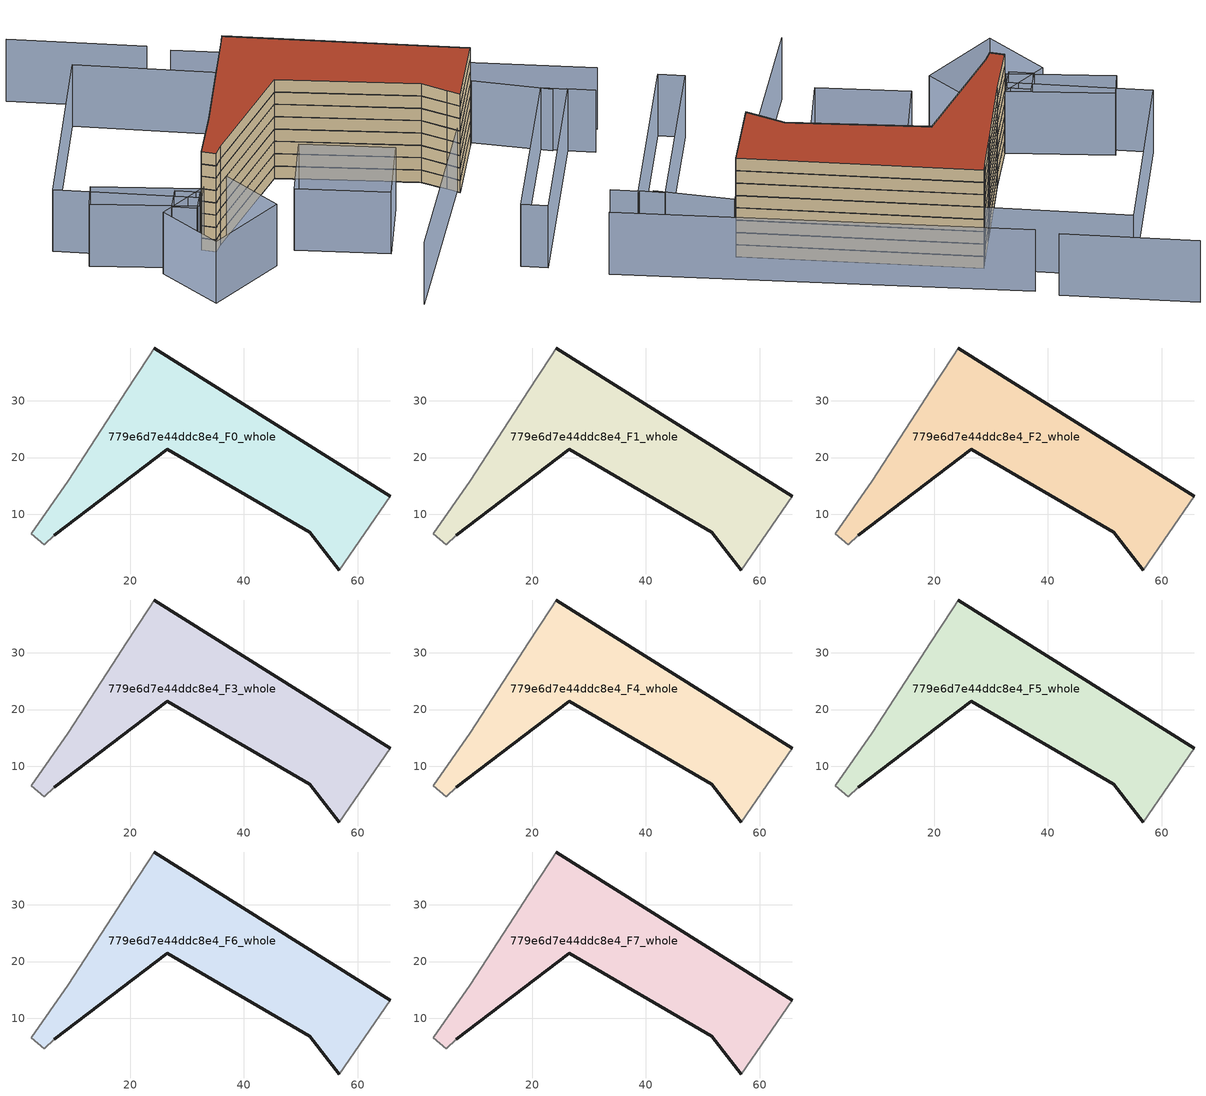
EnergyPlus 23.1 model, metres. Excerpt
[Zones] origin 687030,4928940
779e6d7e44ddc8e4_F0_whole
 floor ground (EU_floor_Construction): 56.74,0.21 65.78,13.19 24.18,39.28 23.21,37.78 19.21,31.59 17.8,29.4 9.12,15.9 2.55,6.59 4.89,4.62 6.64,6.31 26.49,21.42 51.56,6.82 54.94,2.51 z0
 wall outside (EU_wall_Construction): 24.18,39.28 65.78,13.19 / 56.74,0.21 54.94,2.51 51.56,6.82 26.49,21.42 6.64,6.31 z0:3
 wall adiabatic (EU_wall_Construction): 65.78,13.19 56.74,0.21 / 6.64,6.31 4.89,4.62 2.55,6.59 9.12,15.9 17.8,29.4 19.21,31.59 23.21,37.78 24.18,39.28 z0:3
779e6d7e44ddc8e4_F1_whole
 floor to 779e6d7e44ddc8e4_F0_whole (EU_floor_Construction): 56.74,0.21 65.78,13.19 24.18,39.28 23.21,37.78 19.21,31.59 17.8,29.4 9.12,15.9 2.55,6.59 4.89,4.62 6.64,6.31 26.49,21.42 51.56,6.82 54.94,2.51 z3
 wall outside (EU_wall_Construction): 24.18,39.28 65.78,13.19 / 56.74,0.21 54.94,2.51 51.56,6.82 26.49,21.42 6.64,6.31 z3:6
 wall adiabatic (EU_wall_Construction): 65.78,13.19 56.74,0.21 / 6.64,6.31 4.89,4.62 2.55,6.59 9.12,15.9 17.8,29.4 19.21,31.59 23.21,37.78 24.18,39.28 z3:6
779e6d7e44ddc8e4_F2_whole
 floor to 779e6d7e44ddc8e4_F1_whole (EU_floor_Construction): 56.74,0.21 65.78,13.19 24.18,39.28 23.21,37.78 19.21,31.59 17.8,29.4 9.12,15.9 2.55,6.59 4.89,4.62 6.64,6.31 26.49,21.42 51.56,6.82 54.94,2.51 z6
 wall outside (EU_wall_Construction): 24.18,39.28 65.78,13.19 / 56.74,0.21 54.94,2.51 51.56,6.82 26.49,21.42 6.64,6.31 z6:9
 wall adiabatic (EU_wall_Construction): 65.78,13.19 56.74,0.21 / 6.64,6.31 4.89,4.62 2.55,6.59 9.12,15.9 17.8,29.4 19.21,31.59 23.21,37.78 24.18,39.28 z6:9
779e6d7e44ddc8e4_F3_whole
 floor to 779e6d7e44ddc8e4_F2_whole (EU_floor_Construction): 56.74,0.21 65.78,13.19 24.18,39.28 23.21,37.78 19.21,31.59 17.8,29.4 9.12,15.9 2.55,6.59 4.89,4.62 6.64,6.31 26.49,21.42 51.56,6.82 54.94,2.51 z9
 wall outside (EU_wall_Construction): 24.18,39.28 65.78,13.19 / 56.74,0.21 54.94,2.51 51.56,6.82 26.49,21.42 6.64,6.31 z9:12
 wall adiabatic (EU_wall_Construction): 65.78,13.19 56.74,0.21 / 6.64,6.31 4.89,4.62 2.55,6.59 9.12,15.9 17.8,29.4 19.21,31.59 23.21,37.78 24.18,39.28 z9:12
779e6d7e44ddc8e4_F4_whole
 floor to 779e6d7e44ddc8e4_F3_whole (EU_floor_Construction): 56.74,0.21 65.78,13.19 24.18,39.28 23.21,37.78 19.21,31.59 17.8,29.4 9.12,15.9 2.55,6.59 4.89,4.62 6.64,6.31 26.49,21.42 51.56,6.82 54.94,2.51 z12
 wall outside (EU_wall_Construction): 24.18,39.28 65.78,13.19 / 56.74,0.21 54.94,2.51 51.56,6.82 26.49,21.42 6.64,6.31 z12:15
 wall adiabatic (EU_wall_Construction): 65.78,13.19 56.74,0.21 / 6.64,6.31 4.89,4.62 2.55,6.59 9.12,15.9 17.8,29.4 19.21,31.59 23.21,37.78 24.18,39.28 z12:15
779e6d7e44ddc8e4_F5_whole
 floor to 779e6d7e44ddc8e4_F4_whole (EU_floor_Construction): 56.74,0.21 65.78,13.19 24.18,39.28 23.21,37.78 19.21,31.59 17.8,29.4 9.12,15.9 2.55,6.59 4.89,4.62 6.64,6.31 26.49,21.42 51.56,6.82 54.94,2.51 z15
 wall outside (EU_wall_Construction): 24.18,39.28 65.78,13.19 / 56.74,0.21 54.94,2.51 51.56,6.82 26.49,21.42 6.64,6.31 z15:18
 wall adiabatic (EU_wall_Construction): 65.78,13.19 56.74,0.21 / 6.64,6.31 4.89,4.62 2.55,6.59 9.12,15.9 17.8,29.4 19.21,31.59 23.21,37.78 24.18,39.28 z15:18
779e6d7e44ddc8e4_F6_whole
 floor to 779e6d7e44ddc8e4_F5_whole (EU_floor_Construction): 56.74,0.21 65.78,13.19 24.18,39.28 23.21,37.78 19.21,31.59 17.8,29.4 9.12,15.9 2.55,6.59 4.89,4.62 6.64,6.31 26.49,21.42 51.56,6.82 54.94,2.51 z18
 wall outside (EU_wall_Construction): 24.18,39.28 65.78,13.19 / 56.74,0.21 54.94,2.51 51.56,6.82 26.49,21.42 6.64,6.31 z18:21
 wall adiabatic (EU_wall_Construction): 65.78,13.19 56.74,0.21 / 6.64,6.31 4.89,4.62 2.55,6.59 9.12,15.9 17.8,29.4 19.21,31.59 23.21,37.78 24.18,39.28 z18:21
779e6d7e44ddc8e4_F7_whole
 floor to 779e6d7e44ddc8e4_F6_whole (EU_floor_Construction): 56.74,0.21 65.78,13.19 24.18,39.28 23.21,37.78 19.21,31.59 17.8,29.4 9.12,15.9 2.55,6.59 4.89,4.62 6.64,6.31 26.49,21.42 51.56,6.82 54.94,2.51 z21
 wall outside (EU_wall_Construction): 24.18,39.28 65.78,13.19 / 56.74,0.21 54.94,2.51 51.56,6.82 26.49,21.42 6.64,6.31 z21:24
 wall adiabatic (EU_wall_Construction): 65.78,13.19 56.74,0.21 / 6.64,6.31 4.89,4.62 2.55,6.59 9.12,15.9 17.8,29.4 19.21,31.59 23.21,37.78 24.18,39.28 z21:24
 roof outside (EU_roof_Construction): 65.78,13.19 56.74,0.21 54.94,2.51 51.56,6.82 26.49,21.42 6.64,6.31 4.89,4.62 2.55,6.59 9.12,15.9 17.8,29.4 19.21,31.59 23.21,37.78 24.18,39.28 z24
shading: 81.99,3.14 86.79,0.01 / 33.22,-29.74 66.52,14.17 / 66.52,14.17 79.49,4.33 / 90.51,6.7 18.76,50.63 / 15.16,53.99 -8.35,68.88 / 1.8,5.59 -1.2,1.09 / -1.2,1.09 -5.41,3.9 / -5.41,3.9 -2.41,8.4 / -2.41,8.4 1.8,5.59 / 82.07,2.97 60.5,-30.07 / 60.5,-30.07 56.01,-27.14 / 56.01,-27.14 77.58,5.9 / 77.58,5.9 82.07,2.97 / 13.4,-4.92 -3.02,-10.59 / -3.02,-10.59 -7.73,3.04 / -7.73,3.04 8.69,8.71 / 8.69,8.71 13.4,-4.92 / 26.55,10.95 42.96,1.1 / 42.96,1.1 35.27,-11.71 / 35.27,-11.71 18.86,-1.86 / 18.86,-1.86 26.55,10.95 / 24.18,39.28 1.31,3.78 / 1.31,3.78 -23.54,19.79 / -23.54,19.79 -0.68,55.29 / -0.68,55.29 24.18,39.28 / -16.48,17.29 2.55,6.59 / 2.55,6.59 -0.36,1.42 / -0.36,1.42 -19.38,12.12 / -19.38,12.12 -16.48,17.29 z0:15
[Building]
EU S2 Campaign: North Axis=0; Terrain=City; Solar Distribution=FullExterior
[Site:Location]
Bologna: Latitude=44.5; Longitude=11.25; Time Zone=1; Elevation=37
[SizingPeriod:WeatherFileDays]
AnnualSizingPeriod: Begin Month=1; Begin Day of Month=1; End Month=12; End Day of Month=31; Day of Week for Start Day=Monday; Use Weather File Daylight Saving Period=No; Use Weather File Rain and Snow Indicators=No
[MATERIAL]
EU_InternalMass_Material: Roughness=MediumRough; Thickness=0.1; Conductivity=1; Density=1800; Specific Heat=900; Thermal Absorptance=0.9; Solar Absorptance=0.7; Visible Absorptance=0.7
[MATERIAL:NOMASS] Roughness=MediumRough; Thermal Absorptance=0.9; Solar Absorptance=0.7; Visible Absorptance=0.7
Name | Thermal Resistance
EU_wall_NoMass | 0.905828
EU_roof_NoMass | 0.37593
EU_floor_NoMass | 0.67114
[CONSTRUCTION]
EU_wall_Construction: EU_wall_NoMass
EU_roof_Construction: EU_roof_NoMass
EU_floor_Construction: EU_floor_NoMass
EU_InternalMass_Construction: EU_InternalMass_Material
[ZONE] Type=1; Multiplier=1; Ceiling Height=autocalculate; Volume=2550.89; Floor Area=autocalculate; Part of Total Floor Area=Yes
779e6d7e44ddc8e4_F0_whole; 779e6d7e44ddc8e4_F1_whole; 779e6d7e44ddc8e4_F2_whole; 779e6d7e44ddc8e4_F3_whole; 779e6d7e44ddc8e4_F4_whole; 779e6d7e44ddc8e4_F5_whole; 779e6d7e44ddc8e4_F6_whole; 779e6d7e44ddc8e4_F7_whole
[INTERNALMASS] Construction=EU_InternalMass_Construction; Surface Area=835.815
Name | Zone or ZoneList
779e6d7e44ddc8e4_F0_whole_EU_InternalMass | 779e6d7e44ddc8e4_F0_whole
779e6d7e44ddc8e4_F1_whole_EU_InternalMass | 779e6d7e44ddc8e4_F1_whole
779e6d7e44ddc8e4_F2_whole_EU_InternalMass | 779e6d7e44ddc8e4_F2_whole
779e6d7e44ddc8e4_F3_whole_EU_InternalMass | 779e6d7e44ddc8e4_F3_whole
779e6d7e44ddc8e4_F4_whole_EU_InternalMass | 779e6d7e44ddc8e4_F4_whole
779e6d7e44ddc8e4_F5_whole_EU_InternalMass | 779e6d7e44ddc8e4_F5_whole
779e6d7e44ddc8e4_F6_whole_EU_InternalMass | 779e6d7e44ddc8e4_F6_whole
779e6d7e44ddc8e4_F7_whole_EU_InternalMass | 779e6d7e44ddc8e4_F7_whole
[OTHEREQUIPMENT] Fuel Type=Electricity; Design Level Calculation Method=Watts/Area; Power per Zone Floor Area=1; Fraction Latent=0; Fraction Radiant=0; Fraction Lost=0; Carbon Dioxide Generation Rate=0; EndUse Subcategory=EU_Step8_InternalGains
Name | Zone or ZoneList or Space or SpaceList | Schedule
EU_Step8_InternalGain_779e6d7e44ddc8e4_F0_whole_f000 | 779e6d7e44ddc8e4_F0_whole | EU_Step8_GainSchedule_779e6d7e44ddc8e4_F0_whole_f000
EU_Step8_InternalGain_779e6d7e44ddc8e4_F1_whole_f000 | 779e6d7e44ddc8e4_F1_whole | EU_Step8_GainSchedule_779e6d7e44ddc8e4_F1_whole_f000
EU_Step8_InternalGain_779e6d7e44ddc8e4_F2_whole_f000 | 779e6d7e44ddc8e4_F2_whole | EU_Step8_GainSchedule_779e6d7e44ddc8e4_F2_whole_f000
EU_Step8_InternalGain_779e6d7e44ddc8e4_F3_whole_f000 | 779e6d7e44ddc8e4_F3_whole | EU_Step8_GainSchedule_779e6d7e44ddc8e4_F3_whole_f000
EU_Step8_InternalGain_779e6d7e44ddc8e4_F4_whole_f000 | 779e6d7e44ddc8e4_F4_whole | EU_Step8_GainSchedule_779e6d7e44ddc8e4_F4_whole_f000
EU_Step8_InternalGain_779e6d7e44ddc8e4_F5_whole_f000 | 779e6d7e44ddc8e4_F5_whole | EU_Step8_GainSchedule_779e6d7e44ddc8e4_F5_whole_f000
EU_Step8_InternalGain_779e6d7e44ddc8e4_F6_whole_f000 | 779e6d7e44ddc8e4_F6_whole | EU_Step8_GainSchedule_779e6d7e44ddc8e4_F6_whole_f000
EU_Step8_InternalGain_779e6d7e44ddc8e4_F7_whole_f000 | 779e6d7e44ddc8e4_F7_whole | EU_Step8_GainSchedule_779e6d7e44ddc8e4_F7_whole_f000
[ZONEVENTILATION:DESIGNFLOWRATE] Schedule=EU_AlwaysOn; Design Flow Rate Calculation Method=AirChanges/Hour; Air Changes per Hour=0.73129; Ventilation Type=Natural; Fan Pressure Rise=0; Fan Total Efficiency=1; Constant Term Coefficient=1; Temperature Term Coefficient=0; Velocity Term Coefficient=0; Velocity Squared Term Coefficient=0; Minimum Indoor Temperature=-100; Maximum Indoor Temperature=100; Delta Temperature=-100; Minimum Outdoor Temperature=-100; Maximum Outdoor Temperature=100; Maximum Wind Speed=40
Name | Zone or ZoneList or Space or SpaceList
EU_ConstantAir_779e6d7e44ddc8e4_F0_whole | 779e6d7e44ddc8e4_F0_whole
EU_ConstantAir_779e6d7e44ddc8e4_F1_whole | 779e6d7e44ddc8e4_F1_whole
EU_ConstantAir_779e6d7e44ddc8e4_F2_whole | 779e6d7e44ddc8e4_F2_whole
EU_ConstantAir_779e6d7e44ddc8e4_F3_whole | 779e6d7e44ddc8e4_F3_whole
EU_ConstantAir_779e6d7e44ddc8e4_F4_whole | 779e6d7e44ddc8e4_F4_whole
EU_ConstantAir_779e6d7e44ddc8e4_F5_whole | 779e6d7e44ddc8e4_F5_whole
EU_ConstantAir_779e6d7e44ddc8e4_F6_whole | 779e6d7e44ddc8e4_F6_whole
EU_ConstantAir_779e6d7e44ddc8e4_F7_whole | 779e6d7e44ddc8e4_F7_whole
[HVACTEMPLATE:THERMOSTAT] Constant Heating Setpoint=20; Constant Cooling Setpoint=50
EU_HeatOnly_779e6d7e44ddc8e4_F0_whole; EU_HeatOnly_779e6d7e44ddc8e4_F1_whole; EU_HeatOnly_779e6d7e44ddc8e4_F2_whole; EU_HeatOnly_779e6d7e44ddc8e4_F3_whole; EU_HeatOnly_779e6d7e44ddc8e4_F4_whole; EU_HeatOnly_779e6d7e44ddc8e4_F5_whole; EU_HeatOnly_779e6d7e44ddc8e4_F6_whole; EU_HeatOnly_779e6d7e44ddc8e4_F7_whole
[HVACTEMPLATE:ZONE:IDEALLOADSAIRSYSTEM] System Availability Schedule=EU_AlwaysOn; Maximum Heating Supply Air Temperature=50; Minimum Cooling Supply Air Temperature=13; Maximum Heating Supply Air Humidity Ratio=0.0156; Minimum Cooling Supply Air Humidity Ratio=0.0077; Heating Limit=NoLimit; Cooling Limit=NoLimit; Heating Availability Schedule=EU_AlwaysOn; Cooling Availability Schedule=EU_CoolingOff; Dehumidification Control Type=ConstantSensibleHeatRatio; Cooling Sensible Heat Ratio=0.7; Dehumidification Setpoint=60; Humidification Control Type=None; Humidification Setpoint=30; Outdoor Air Method=None; Outdoor Air Flow Rate per Person=0.00944; Outdoor Air Flow Rate per Zone Floor Area=0; Outdoor Air Flow Rate per Zone=0; Demand Controlled Ventilation Type=None; Outdoor Air Economizer Type=NoEconomizer; Heat Recovery Type=None; Sensible Heat Recovery Effectiveness=0.7; Latent Heat Recovery Effectiveness=0.65
Name | Template Thermostat
779e6d7e44ddc8e4_F0_whole | EU_HeatOnly_779e6d7e44ddc8e4_F0_whole
779e6d7e44ddc8e4_F1_whole | EU_HeatOnly_779e6d7e44ddc8e4_F1_whole
779e6d7e44ddc8e4_F2_whole | EU_HeatOnly_779e6d7e44ddc8e4_F2_whole
779e6d7e44ddc8e4_F3_whole | EU_HeatOnly_779e6d7e44ddc8e4_F3_whole
779e6d7e44ddc8e4_F4_whole | EU_HeatOnly_779e6d7e44ddc8e4_F4_whole
779e6d7e44ddc8e4_F5_whole | EU_HeatOnly_779e6d7e44ddc8e4_F5_whole
779e6d7e44ddc8e4_F6_whole | EU_HeatOnly_779e6d7e44ddc8e4_F6_whole
779e6d7e44ddc8e4_F7_whole | EU_HeatOnly_779e6d7e44ddc8e4_F7_whole
[SIZING:ZONE] Zone Cooling Design Supply Air Temperature Input Method=SupplyAirTemperature; Zone Cooling Design Supply Air Temperature=13; Zone Heating Design Supply Air Temperature Input Method=SupplyAirTemperature; Zone Heating Design Supply Air Temperature=50; Zone Cooling Design Supply Air Humidity Ratio=0.008; Zone Heating Design Supply Air Humidity Ratio=0.008; Cooling Design Air Flow Method=DesignDay; Cooling Design Air Flow Rate=0; Cooling Minimum Air Flow per Zone Floor Area=0.000762; Cooling Minimum Air Flow=0; Cooling Minimum Air Flow Fraction=0.2; Heating Design Air Flow Method=DesignDay; Heating Design Air Flow Rate=0; Heating Maximum Air Flow per Zone Floor Area=0.002032; Heating Maximum Air Flow=0.141576; Heating Maximum Air Flow Fraction=0.3; Account for Dedicated Outdoor Air System=No; Dedicated Outdoor Air System Control Strategy=NeutralSupplyAir; Dedicated Outdoor Air Low Setpoint Temperature for Design=autosize; Dedicated Outdoor Air High Setpoint Temperature for Design=autosize; Zone Load Sizing Method=Sensible Load Only No Latent Load; Zone Latent Cooling Design Supply Air Humidity Ratio Input Method=HumidityRatioDifference; Zone Cooling Design Supply Air Humidity Ratio Difference=0.005; Zone Latent Heating Design Supply Air Humidity Ratio Input Method=HumidityRatioDifference; Zone Humidification Design Supply Air Humidity Ratio Difference=0.005
779e6d7e44ddc8e4_F0_whole; 779e6d7e44ddc8e4_F1_whole; 779e6d7e44ddc8e4_F2_whole; 779e6d7e44ddc8e4_F3_whole; 779e6d7e44ddc8e4_F4_whole; 779e6d7e44ddc8e4_F5_whole; 779e6d7e44ddc8e4_F6_whole; 779e6d7e44ddc8e4_F7_whole
[SCHEDULE:CONSTANT]
Name | Hourly Value
EU_AlwaysOn | 1
EU_CoolingOff | 0
[SCHEDULE:FILE] Column Number=1; Rows to Skip at Top=0; Number of Hours of Data=8760; Column Separator=Comma; Interpolate to Timestep=No; Minutes per Item=60; Adjust Schedule for Daylight Savings=Yes
Name | File
EU_Step8_GainSchedule_779e6d7e44ddc8e4_F0_whole_f000 | ../../schedules/779e6d7e44ddc8e4/779e6d7e44ddc8e4_F0_whole_f000_gain.csv
EU_Step8_GainSchedule_779e6d7e44ddc8e4_F1_whole_f000 | ../../schedules/779e6d7e44ddc8e4/779e6d7e44ddc8e4_F1_whole_f000_gain.csv
EU_Step8_GainSchedule_779e6d7e44ddc8e4_F2_whole_f000 | ../../schedules/779e6d7e44ddc8e4/779e6d7e44ddc8e4_F2_whole_f000_gain.csv
EU_Step8_GainSchedule_779e6d7e44ddc8e4_F3_whole_f000 | ../../schedules/779e6d7e44ddc8e4/779e6d7e44ddc8e4_F3_whole_f000_gain.csv
EU_Step8_GainSchedule_779e6d7e44ddc8e4_F4_whole_f000 | ../../schedules/779e6d7e44ddc8e4/779e6d7e44ddc8e4_F4_whole_f000_gain.csv
EU_Step8_GainSchedule_779e6d7e44ddc8e4_F5_whole_f000 | ../../schedules/779e6d7e44ddc8e4/779e6d7e44ddc8e4_F5_whole_f000_gain.csv
EU_Step8_GainSchedule_779e6d7e44ddc8e4_F6_whole_f000 | ../../schedules/779e6d7e44ddc8e4/779e6d7e44ddc8e4_F6_whole_f000_gain.csv
EU_Step8_GainSchedule_779e6d7e44ddc8e4_F7_whole_f000 | ../../schedules/779e6d7e44ddc8e4/779e6d7e44ddc8e4_F7_whole_f000_gain.csv
